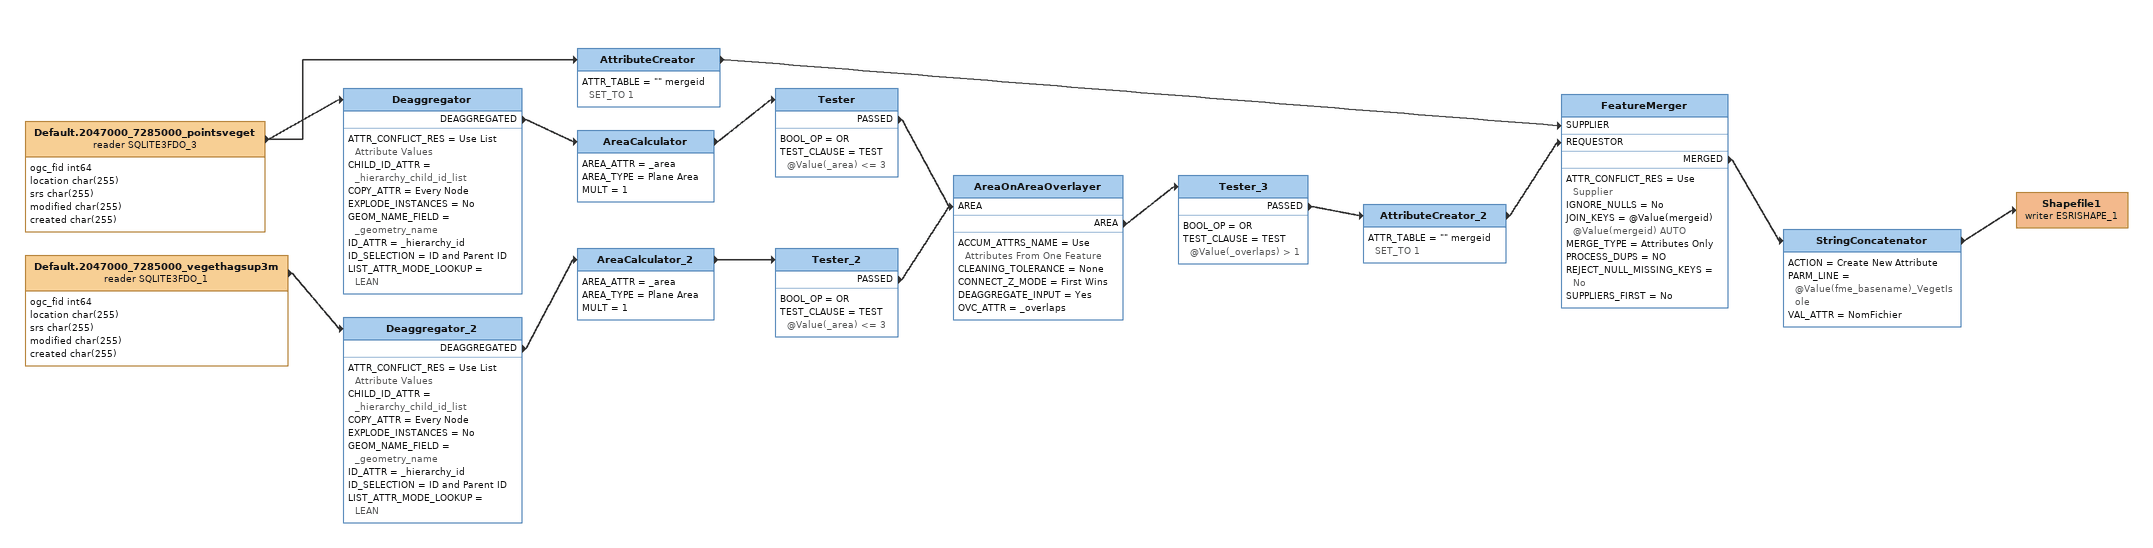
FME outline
Default.2047000_7285000_pointsveget (reader SQLITE3FDO_3)
    attributes: ogc_fid int64, location char(255), srs char(255), modified char(255), created char(255)
    -> Deaggregator
    -> AttributeCreator
AttributeCreator
    ATTR_TABLE = "" mergeid SET_TO 1
    -> FeatureMerger [SUPPLIER]
Deaggregator
    ATTR_CONFLICT_RES = Use List Attribute Values
    CHILD_ID_ATTR = _hierarchy_child_id_list
    COPY_ATTR = Every Node
    EXPLODE_INSTANCES = No
    GEOM_NAME_FIELD = _geometry_name
    ID_ATTR = _hierarchy_id
    ID_SELECTION = ID and Parent ID
    LIST_ATTR_MODE_LOOKUP = LEAN
    DEAGGREGATED -> AreaCalculator
AreaCalculator
    AREA_ATTR = _area
    AREA_TYPE = Plane Area
    MULT = 1
    -> Tester
Tester
    BOOL_OP = OR
    TEST_CLAUSE = TEST @Value(_area) <= 3
    PASSED -> AreaOnAreaOverlayer [AREA]
Default.2047000_7285000_vegethagsup3m (reader SQLITE3FDO_1)
    attributes: ogc_fid int64, location char(255), srs char(255), modified char(255), created char(255)
    -> Deaggregator_2
Deaggregator_2
    ATTR_CONFLICT_RES = Use List Attribute Values
    CHILD_ID_ATTR = _hierarchy_child_id_list
    COPY_ATTR = Every Node
    EXPLODE_INSTANCES = No
    GEOM_NAME_FIELD = _geometry_name
    ID_ATTR = _hierarchy_id
    ID_SELECTION = ID and Parent ID
    LIST_ATTR_MODE_LOOKUP = LEAN
    DEAGGREGATED -> AreaCalculator_2
AreaCalculator_2
    AREA_ATTR = _area
    AREA_TYPE = Plane Area
    MULT = 1
    -> Tester_2
Tester_2
    BOOL_OP = OR
    TEST_CLAUSE = TEST @Value(_area) <= 3
    PASSED -> AreaOnAreaOverlayer [AREA]
AreaOnAreaOverlayer
    ACCUM_ATTRS_NAME = Use Attributes From One Feature
    CLEANING_TOLERANCE = None
    CONNECT_Z_MODE = First Wins
    DEAGGREGATE_INPUT = Yes
    OVC_ATTR = _overlaps
    AREA -> Tester_3
Tester_3
    BOOL_OP = OR
    TEST_CLAUSE = TEST @Value(_overlaps) > 1
    PASSED -> AttributeCreator_2
AttributeCreator_2
    ATTR_TABLE = "" mergeid SET_TO 1
    -> FeatureMerger [REQUESTOR]
FeatureMerger
    ATTR_CONFLICT_RES = Use Supplier
    IGNORE_NULLS = No
    JOIN_KEYS = @Value(mergeid) @Value(mergeid) AUTO
    MERGE_TYPE = Attributes Only
    PROCESS_DUPS = NO
    REJECT_NULL_MISSING_KEYS = No
    SUPPLIERS_FIRST = No
    MERGED -> StringConcatenator
StringConcatenator
    ACTION = Create New Attribute
    PARM_LINE = @Value(fme_basename)_VegetIsole
    VAL_ATTR = NomFichier
    -> Shapefile1 (writer ESRISHAPE_1)
Shapefile1 (writer ESRISHAPE_1)
